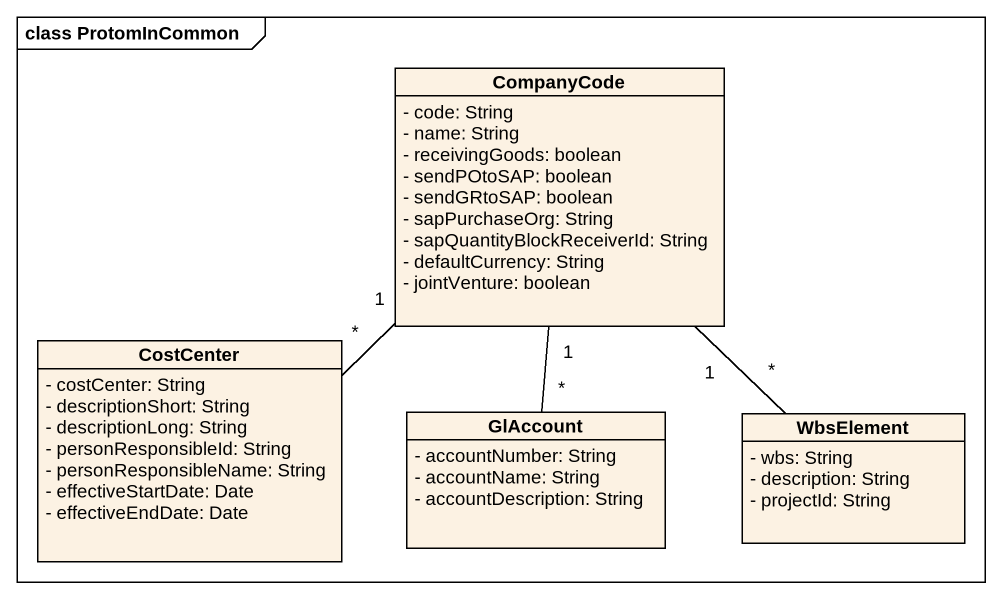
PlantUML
@startuml
mainframe class ProtomInCommon
hide circle
hide empty members
skinparam classAttributeIconSize 0
class CompanyCode {
  - code: String
  - name: String
  - receivingGoods: boolean
  - sendPOtoSAP: boolean
  - sendGRtoSAP: boolean
  - sapPurchaseOrg: String
  - sapQuantityBlockReceiverId: String
  - defaultCurrency: String
  - jointVenture: boolean
}
class CostCenter {
  - costCenter: String
  - descriptionShort: String
  - descriptionLong: String
  - personResponsibleId: String
  - personResponsibleName: String
  - effectiveStartDate: Date
  - effectiveEndDate: Date
}
class GlAccount {
  - accountNumber: String
  - accountName: String
  - accountDescription: String
}
class WbsElement {
  - wbs: String
  - description: String
  - projectId: String
}
CompanyCode "1" -- "*" CostCenter
CompanyCode "1" -- "*" GlAccount
CompanyCode "1" -- "*" WbsElement
@enduml
